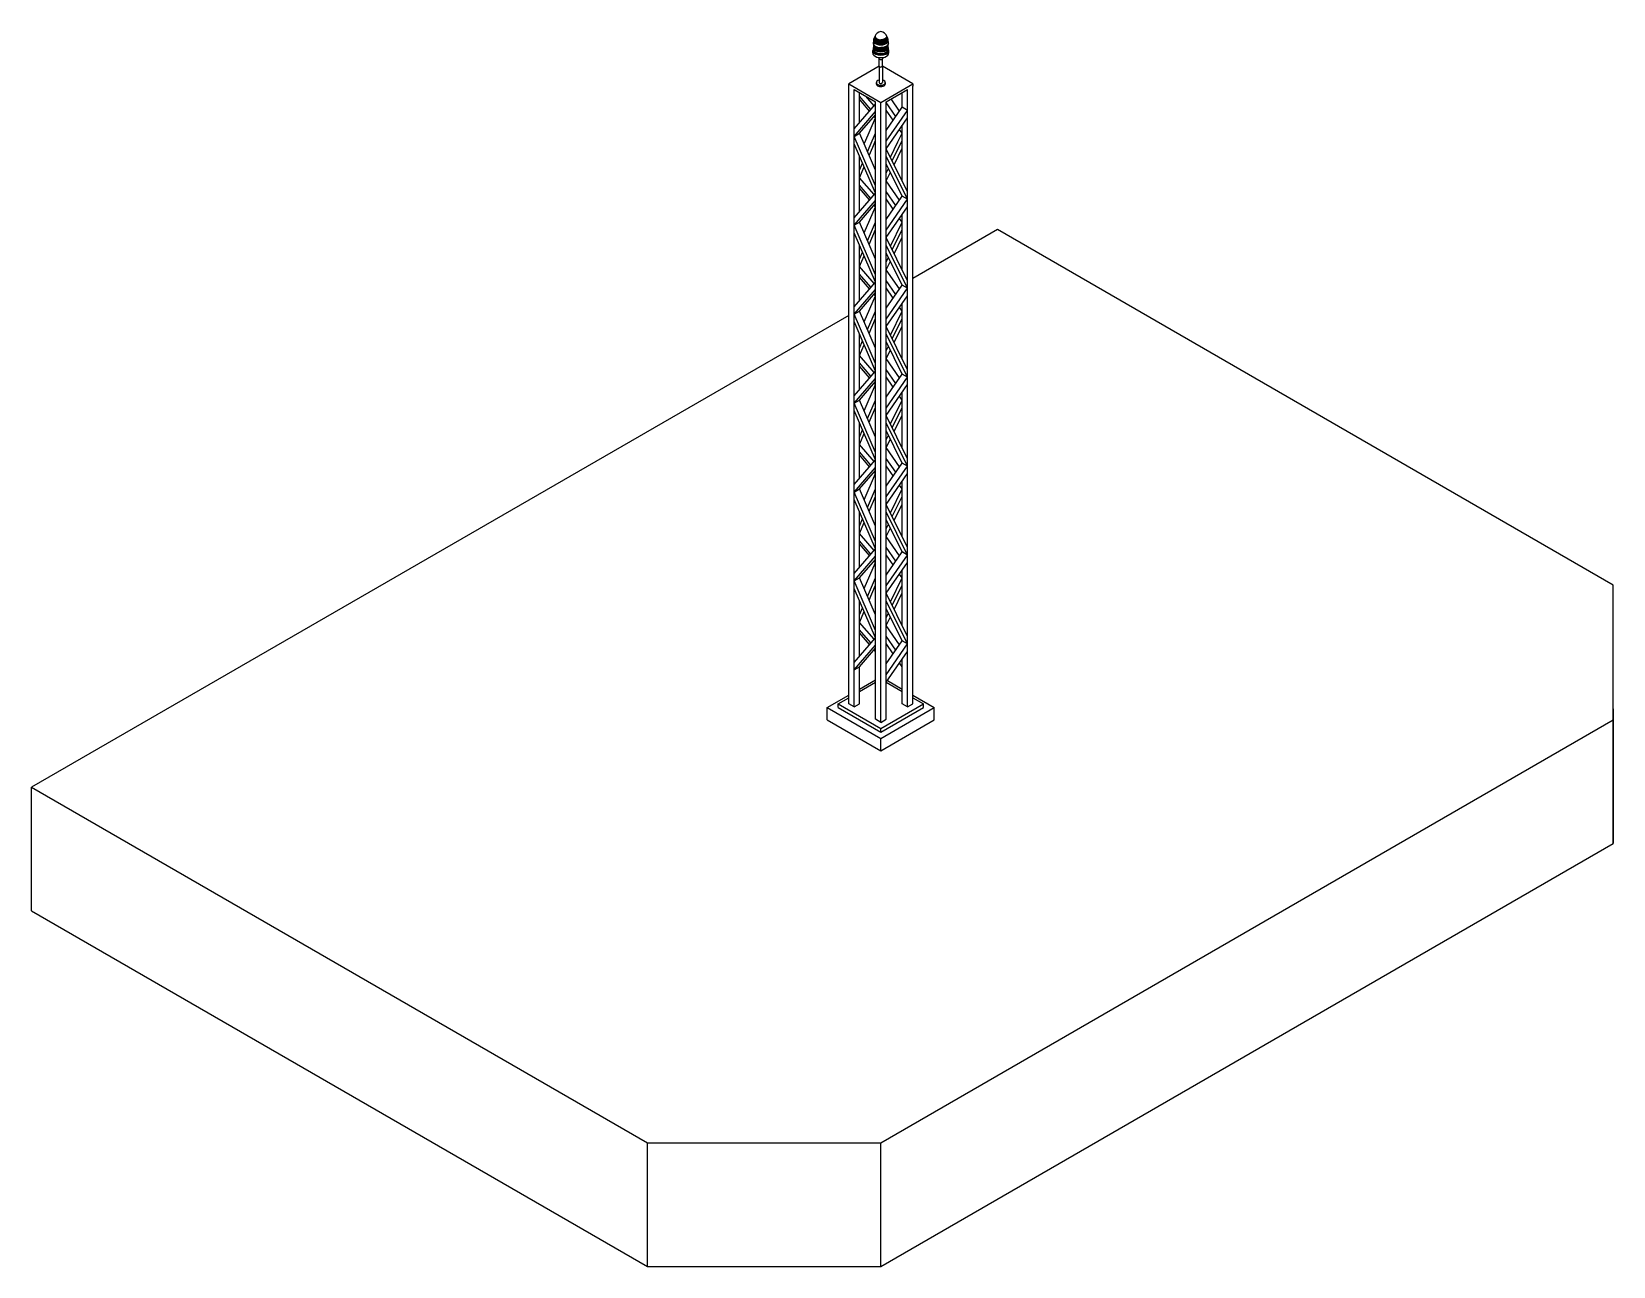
# Model space of a CAD drawing. Header units: metres. Extents: x 283.5 to 297.9, y 313.8 to 330.6.
# Drawn here: x 283.45 to 296.26, y 313.81 to 323.81 of the extents above; entities that cross this region are included whole.
import ezdxf

# ---------------------------------------------------------------- set-up
doc = ezdxf.new("R2010")
doc.units = ezdxf.units.M

msp = doc.modelspace()

# ---------------------------------------------------------------- linework, layer by layer
at = {"linetype": 'Continuous'}
for p, q in [((290.264, 323.637), (290.264, 323.657)), ((290.269, 323.713), (290.269, 323.723)), ((290.269, 323.667), (290.269, 323.682)), ((290.39, 323.713), (290.39, 323.723)), ((290.39, 323.667), (290.39, 323.682)), ((290.395, 323.637), (290.395, 323.657)), ((290.317, 323.53), (290.07, 323.387)), ((290.311, 323.597), (290.311, 323.601)), ((290.317, 323.53), (290.317, 323.587)), ((290.317, 323.53), (290.317, 323.397)), ((290.342, 323.53), (290.342, 323.587)), ((290.589, 323.387), (290.342, 323.53)), ((290.342, 323.53), (290.342, 323.397)), ((290.348, 323.597), (290.348, 323.601)), ((290.07, 323.367), (290.07, 323.387)), ((290.07, 323.387), (290.329, 323.237)), ((290.293, 323.387), (290.293, 323.397)), ((290.329, 323.237), (290.589, 323.387)), ((290.366, 323.387), (290.366, 323.397)), ((290.589, 323.387), (290.589, 323.367)), ((290.07, 322.987), (290.07, 323.367)), ((290.113, 323.342), (290.286, 323.242)), ((290.113, 322.962), (290.113, 323.342)), ((290.156, 323.072), (290.156, 323.317)), ((290.156, 323.072), (290.156, 323.317)), ((290.249, 323.18), (290.156, 323.287)), ((290.238, 323.167), (290.156, 323.262)), ((290.275, 323.21), (290.208, 323.287)), ((290.373, 323.242), (290.546, 323.342)), ((290.481, 323.166), (290.412, 323.265)), ((290.503, 323.197), (290.503, 323.317)), ((290.546, 322.962), (290.546, 323.342)), ((290.589, 322.987), (290.589, 323.367)), ((290.113, 323.022), (290.286, 323.222)), ((290.113, 322.962), (290.286, 323.162)), ((290.156, 322.987), (290.286, 323.137)), ((290.286, 323.112), (290.275, 323.125)), ((290.286, 318.492), (290.286, 323.242)), ((290.286, 322.862), (290.286, 323.242)), ((290.329, 322.837), (290.329, 323.237)), ((290.329, 318.217), (290.329, 323.217)), ((290.373, 318.492), (290.373, 323.242)), ((290.373, 322.862), (290.373, 323.242)), ((290.451, 323.122), (290.373, 323.235)), ((290.373, 323.01), (290.503, 323.197)), ((290.43, 323.092), (290.373, 323.175)), ((290.373, 322.922), (290.546, 323.172)), ((290.546, 323.172), (290.503, 323.197)), ((290.199, 322.912), (290.286, 323.112)), ((290.373, 322.862), (290.546, 323.112)), ((290.503, 322.987), (290.481, 323.018)), ((290.503, 323.047), (290.502, 323.048)), ((290.503, 322.937), (290.503, 323.05)), ((290.07, 318.367), (290.07, 322.987)), ((290.113, 322.962), (290.156, 322.987)), ((290.113, 318.342), (290.113, 322.962)), ((290.286, 322.562), (290.113, 322.962)), ((290.286, 322.502), (290.113, 322.902)), ((290.185, 322.921), (290.156, 322.987)), ((290.286, 322.687), (290.185, 322.921)), ((290.194, 322.9), (290.199, 322.912)), ((290.221, 322.837), (290.243, 322.887)), ((290.234, 322.807), (290.264, 322.875)), ((290.243, 322.887), (290.286, 322.987)), ((290.264, 322.875), (290.286, 322.927)), ((290.407, 322.793), (290.468, 322.917)), ((290.422, 322.763), (290.503, 322.927)), ((290.468, 322.917), (290.503, 322.987)), ((290.503, 322.6), (290.503, 322.937)), ((290.546, 318.342), (290.546, 322.962)), ((290.589, 318.367), (290.589, 322.987)), ((290.156, 322.352), (290.156, 322.802)), ((290.156, 322.352), (290.156, 322.802)), ((290.156, 322.687), (290.181, 322.745)), ((290.286, 318.242), (290.286, 322.862)), ((290.329, 318.467), (290.329, 322.837)), ((290.373, 318.242), (290.373, 322.862)), ((290.546, 322.512), (290.373, 322.862)), ((290.546, 322.452), (290.373, 322.802)), ((290.503, 322.477), (290.373, 322.74)), ((290.437, 322.732), (290.503, 322.865)), ((290.156, 322.627), (290.194, 322.715)), ((290.275, 322.49), (290.156, 322.627)), ((290.373, 322.725), (290.376, 322.732)), ((290.373, 322.665), (290.391, 322.702)), ((290.373, 322.602), (290.407, 322.671)), ((290.113, 322.302), (290.286, 322.502)), ((290.249, 322.46), (290.156, 322.567)), ((290.238, 322.447), (290.156, 322.542)), ((290.481, 322.446), (290.373, 322.602)), ((290.451, 322.402), (290.373, 322.515)), ((290.113, 322.242), (290.286, 322.442)), ((290.156, 322.267), (290.286, 322.417)), ((290.194, 322.18), (290.286, 322.392)), ((290.286, 322.392), (290.275, 322.405)), ((290.373, 322.29), (290.503, 322.477)), ((290.43, 322.372), (290.373, 322.455)), ((290.373, 322.202), (290.546, 322.452)), ((290.373, 322.142), (290.546, 322.392)), ((290.546, 322.452), (290.503, 322.477)), ((290.113, 322.242), (290.156, 322.267)), ((290.286, 321.842), (290.113, 322.242)), ((290.286, 321.967), (290.156, 322.267)), ((290.221, 322.117), (290.286, 322.267)), ((290.407, 322.073), (290.503, 322.267)), ((290.503, 322.267), (290.481, 322.298)), ((290.503, 322.327), (290.502, 322.328)), ((290.503, 321.88), (290.503, 322.33)), ((290.286, 321.782), (290.113, 322.182)), ((290.234, 322.087), (290.286, 322.207)), ((290.546, 321.792), (290.373, 322.142)), ((290.422, 322.043), (290.503, 322.207)), ((290.437, 322.012), (290.503, 322.145)), ((291.274, 322.207), (290.589, 321.811)), ((296.26, 319.328), (291.274, 322.207)), ((290.156, 321.632), (290.156, 322.082)), ((290.156, 321.632), (290.156, 322.082)), ((290.156, 321.967), (290.181, 322.025)), ((290.156, 321.907), (290.194, 321.995)), ((290.546, 321.732), (290.373, 322.082)), ((290.503, 321.757), (290.373, 322.02)), ((290.373, 322.005), (290.376, 322.012)), ((290.373, 321.945), (290.391, 321.982)), ((290.275, 321.77), (290.156, 321.907)), ((290.249, 321.74), (290.156, 321.847)), ((290.373, 321.882), (290.407, 321.951)), ((290.481, 321.726), (290.373, 321.882)), ((290.113, 321.582), (290.286, 321.782)), ((290.113, 321.522), (290.286, 321.722)), ((290.238, 321.727), (290.156, 321.822)), ((290.451, 321.682), (290.373, 321.795)), ((290.373, 321.57), (290.503, 321.757)), ((290.43, 321.652), (290.373, 321.735)), ((290.373, 321.482), (290.546, 321.732)), ((290.546, 321.732), (290.503, 321.757)), ((290.156, 321.547), (290.286, 321.697)), ((290.194, 321.46), (290.286, 321.672)), ((290.286, 321.672), (290.275, 321.685)), ((290.373, 321.422), (290.546, 321.672)), ((290.503, 321.607), (290.502, 321.608)), ((290.503, 321.16), (290.503, 321.61)), ((290.07, 321.511), (283.453, 317.692)), ((290.113, 321.522), (290.156, 321.547)), ((290.113, 321.522), (290.156, 321.547)), ((290.286, 321.122), (290.113, 321.522)), ((290.286, 321.062), (290.113, 321.462)), ((290.286, 321.247), (290.156, 321.547)), ((290.221, 321.397), (290.286, 321.547)), ((290.234, 321.367), (290.286, 321.487)), ((290.407, 321.353), (290.503, 321.547)), ((290.422, 321.323), (290.503, 321.487)), ((290.503, 321.547), (290.481, 321.578)), ((290.156, 320.912), (290.156, 321.362)), ((290.156, 320.912), (290.156, 321.362)), ((290.546, 321.072), (290.373, 321.422)), ((290.546, 321.012), (290.373, 321.362)), ((290.437, 321.292), (290.503, 321.425)), ((290.156, 321.247), (290.181, 321.305)), ((290.156, 321.187), (290.194, 321.275)), ((290.503, 321.037), (290.373, 321.3)), ((290.373, 321.285), (290.376, 321.292)), ((290.373, 321.225), (290.391, 321.262)), ((290.373, 321.162), (290.407, 321.231)), ((290.275, 321.05), (290.156, 321.187)), ((290.249, 321.02), (290.156, 321.127)), ((290.238, 321.007), (290.156, 321.102)), ((290.481, 321.006), (290.373, 321.162)), ((290.451, 320.962), (290.373, 321.075)), ((290.113, 320.862), (290.286, 321.062)), ((290.113, 320.802), (290.286, 321.002)), ((290.156, 320.827), (290.286, 320.977)), ((290.194, 320.74), (290.286, 320.952)), ((290.286, 320.952), (290.275, 320.965)), ((290.373, 320.85), (290.503, 321.037)), ((290.43, 320.932), (290.373, 321.015)), ((290.373, 320.762), (290.546, 321.012)), ((290.373, 320.702), (290.546, 320.952)), ((290.546, 321.012), (290.503, 321.037)), ((290.113, 320.802), (290.156, 320.827)), ((290.286, 320.527), (290.156, 320.827)), ((290.221, 320.677), (290.286, 320.827)), ((290.407, 320.633), (290.503, 320.827)), ((290.503, 320.827), (290.481, 320.858)), ((290.503, 320.887), (290.502, 320.888)), ((290.503, 320.44), (290.503, 320.89)), ((290.286, 320.402), (290.113, 320.802)), ((290.286, 320.342), (290.113, 320.742)), ((290.234, 320.647), (290.286, 320.767)), ((290.546, 320.352), (290.373, 320.702)), ((290.422, 320.603), (290.503, 320.767)), ((290.437, 320.572), (290.503, 320.705)), ((290.156, 320.192), (290.156, 320.642)), ((290.156, 320.192), (290.156, 320.642)), ((290.156, 320.527), (290.181, 320.585)), ((290.546, 320.292), (290.373, 320.642)), ((290.503, 320.317), (290.373, 320.58)), ((290.373, 320.565), (290.376, 320.572)), ((290.156, 320.467), (290.194, 320.555)), ((290.275, 320.33), (290.156, 320.467)), ((290.373, 320.505), (290.391, 320.542)), ((290.373, 320.442), (290.407, 320.511)), ((290.481, 320.286), (290.373, 320.442)), ((290.113, 320.142), (290.286, 320.342)), ((290.249, 320.3), (290.156, 320.407)), ((290.238, 320.287), (290.156, 320.382)), ((290.451, 320.242), (290.373, 320.355)), ((290.373, 320.13), (290.503, 320.317)), ((290.546, 320.292), (290.503, 320.317)), ((290.113, 320.082), (290.286, 320.282)), ((290.156, 320.107), (290.286, 320.257)), ((290.194, 320.02), (290.286, 320.232)), ((290.286, 320.232), (290.275, 320.245)), ((290.43, 320.212), (290.373, 320.295)), ((290.373, 320.042), (290.546, 320.292)), ((290.373, 319.982), (290.546, 320.232)), ((290.113, 320.082), (290.156, 320.107)), ((290.286, 319.682), (290.113, 320.082)), ((290.286, 319.807), (290.156, 320.107)), ((290.221, 319.957), (290.286, 320.107)), ((290.407, 319.913), (290.503, 320.107)), ((290.503, 320.107), (290.481, 320.138)), ((290.503, 320.167), (290.502, 320.168)), ((290.503, 319.72), (290.503, 320.17)), ((290.286, 319.622), (290.113, 320.022)), ((290.156, 319.472), (290.156, 319.922)), ((290.156, 319.472), (290.156, 319.922)), ((290.234, 319.927), (290.286, 320.047)), ((290.546, 319.632), (290.373, 319.982)), ((290.546, 319.572), (290.373, 319.922)), ((290.422, 319.883), (290.503, 320.047)), ((290.437, 319.852), (290.503, 319.985)), ((290.156, 319.807), (290.181, 319.865)), ((290.156, 319.747), (290.194, 319.835)), ((290.503, 319.597), (290.373, 319.86)), ((290.373, 319.845), (290.376, 319.852)), ((290.373, 319.785), (290.391, 319.822)), ((290.275, 319.61), (290.156, 319.747)), ((290.249, 319.58), (290.156, 319.687)), ((290.373, 319.722), (290.407, 319.791)), ((290.481, 319.566), (290.373, 319.722)), ((290.113, 319.422), (290.286, 319.622)), ((290.113, 319.362), (290.286, 319.562)), ((290.238, 319.567), (290.156, 319.662)), ((290.156, 319.387), (290.286, 319.537)), ((290.451, 319.522), (290.373, 319.635)), ((290.373, 319.41), (290.503, 319.597)), ((290.43, 319.492), (290.373, 319.575)), ((290.373, 319.322), (290.546, 319.572)), ((290.546, 319.572), (290.503, 319.597)), ((290.194, 319.3), (290.286, 319.512)), ((290.286, 319.512), (290.275, 319.525)), ((290.373, 319.262), (290.546, 319.512)), ((290.503, 319.387), (290.481, 319.418)), ((290.503, 319.447), (290.502, 319.448)), ((290.503, 319), (290.503, 319.45)), ((290.113, 319.362), (290.156, 319.387)), ((290.286, 318.962), (290.113, 319.362)), ((290.286, 318.902), (290.113, 319.302)), ((290.286, 319.087), (290.156, 319.387)), ((290.221, 319.237), (290.286, 319.387)), ((290.234, 319.207), (290.286, 319.327)), ((290.407, 319.193), (290.503, 319.387)), ((290.422, 319.163), (290.503, 319.327)), ((296.26, 318.328), (296.26, 319.328)), ((296.26, 318.237), (296.26, 319.328)), ((290.156, 318.752), (290.156, 319.202)), ((290.546, 318.912), (290.373, 319.262)), ((290.373, 318.602), (290.373, 319.202)), ((290.546, 318.852), (290.373, 319.202)), ((290.437, 319.132), (290.503, 319.265)), ((290.156, 319.087), (290.181, 319.145)), ((290.156, 319.027), (290.194, 319.115)), ((290.275, 318.89), (290.156, 319.027)), ((290.503, 318.877), (290.373, 319.14)), ((290.373, 319.125), (290.376, 319.132)), ((290.373, 319.065), (290.391, 319.102)), ((290.373, 319.002), (290.407, 319.071)), ((290.113, 318.702), (290.286, 318.902)), ((290.249, 318.86), (290.156, 318.967)), ((290.238, 318.847), (290.156, 318.942)), ((290.481, 318.846), (290.373, 319.002)), ((290.451, 318.802), (290.373, 318.915)), ((290.546, 318.642), (290.546, 318.942)), ((290.113, 318.642), (290.286, 318.842)), ((290.156, 318.667), (290.286, 318.817)), ((290.286, 318.792), (290.275, 318.805)), ((290.373, 318.69), (290.503, 318.877)), ((290.43, 318.772), (290.373, 318.855)), ((290.373, 318.602), (290.546, 318.852)), ((290.373, 318.542), (290.546, 318.792)), ((290.546, 318.852), (290.503, 318.877)), ((290.113, 318.642), (290.156, 318.667)), ((290.156, 318.367), (290.156, 318.667)), ((290.503, 318.667), (290.481, 318.698)), ((290.503, 318.727), (290.502, 318.728)), ((290.503, 318.367), (290.503, 318.73)), ((290.503, 318.367), (290.503, 318.667)), ((290.546, 318.342), (290.546, 318.642)), ((290.156, 318.487), (290.286, 318.562)), ((290.156, 318.467), (290.286, 318.542)), ((290.373, 318.542), (290.503, 318.467)), ((290.373, 318.242), (290.373, 318.542)), ((290.383, 318.556), (290.503, 318.487)), ((289.896, 318.337), (290.07, 318.437)), ((289.983, 318.367), (290.07, 318.417)), ((290.589, 318.437), (290.762, 318.337)), ((290.589, 318.417), (290.676, 318.367)), ((289.896, 318.237), (289.896, 318.337)), ((289.896, 318.337), (290.329, 318.087)), ((289.983, 318.337), (289.983, 318.367)), ((289.983, 318.367), (290.329, 318.167)), ((289.983, 318.337), (290.329, 318.137)), ((290.113, 318.342), (290.07, 318.367)), ((290.113, 318.342), (290.156, 318.367)), ((290.329, 318.167), (290.676, 318.367)), ((290.329, 318.087), (290.762, 318.337)), ((290.329, 318.137), (290.676, 318.337)), ((290.546, 318.342), (290.503, 318.367)), ((290.546, 318.342), (290.589, 318.367)), ((290.676, 318.337), (290.676, 318.367)), ((290.762, 318.237), (290.762, 318.337)), ((296.26, 318.328), (296.26, 317.237)), ((289.896, 318.237), (290.329, 317.987)), ((290.329, 318.217), (290.286, 318.242)), ((290.329, 318.217), (290.373, 318.242)), ((290.329, 314.813), (296.26, 318.237)), ((290.329, 317.987), (290.762, 318.237)), ((290.329, 318.137), (290.329, 318.167)), ((296.26, 317.237), (296.26, 318.237)), ((290.329, 317.987), (290.329, 318.087)), ((283.453, 316.692), (283.453, 317.692)), ((283.453, 317.692), (288.439, 314.813)), ((290.329, 313.813), (296.26, 317.237)), ((283.453, 316.692), (288.439, 313.813)), ((288.439, 313.813), (288.439, 314.813)), ((288.439, 314.813), (290.329, 314.813)), ((290.329, 313.813), (290.329, 314.813)), ((288.439, 313.813), (290.329, 313.813))]:
    msp.add_line(p, q, dxfattribs=at)
for centre, radius, start, end in [((290.335, 323.753), 0.0571, 95.6287, 161.3227), ((290.324, 323.753), 0.0571, 18.6773, 84.3713), ((290.274, 323.713), 0.005, 180, 197.8906), ((290.385, 323.713), 0.005, 342.1089, 0.0042)]:
    msp.add_arc(centre, radius, start, end, dxfattribs=at)
for centre, major_axis, start_param, end_param in [((290.33, 323.752), (-0.0563, 0), 5.921818, 9.786145), ((290.33, 323.757), (-0.0539, 0), 5.95774, 9.80481), ((290.329, 323.762), (-0.0514, 0), 5.902784, 9.80518), ((290.329, 323.767), (-0.049, 0), 6.143195, 9.564769), ((290.329, 323.657), (-0.0655, 0), 5.89404, 9.813923), ((290.329, 323.657), (-0.0631, 0), 6.003389, 9.704575), ((290.329, 323.637), (-0.0655, 0), 0, 3.141593), ((290.33, 323.747), (-0.0588, 0), 5.924966, 9.782997), ((290.329, 323.742), (-0.06, 0), 6.040461, 9.609507), ((290.329, 323.737), (-0.0606, 0), 6.140927, 9.567036), ((290.329, 323.707), (-0.0606, 0), 6.2117, 9.496264), ((290.329, 323.702), (-0.0606, 0), 6.2117, 9.496264), ((290.329, 323.697), (-0.0606, 0), 6.2117, 9.496264), ((290.329, 323.692), (-0.0606, 0), 6.2117, 9.496264), ((290.329, 323.687), (-0.0606, 0), 6.2117, 9.496264), ((290.329, 323.682), (-0.0606, 0), 6.2117, 9.496264), ((290.329, 323.662), (-0.0606, 0), 6.2117, 9.496264), ((290.329, 323.667), (-0.0606, 0), 6.272642, 9.435321), ((290.329, 323.723), (-0.0606, 0), 6.081838, 6.283185), ((290.329, 323.709), (-0.0606, 0), 6.233451, 6.283185), ((290.329, 323.712), (-0.0606, 0), 6.354671, 9.353292), ((290.329, 323.712), (-0.0606, 0), 9.424778, 9.424862), ((290.329, 323.53), (-0.0122, 0), 0, 3.141593), ((290.329, 323.397), (-0.0367, 0), 5.052226, 10.655737), ((290.329, 323.387), (-0.0367, 0), 0, 3.141593), ((290.329, 323.397), (-0.0122, 0), 0, 3.141593)]:
    msp.add_ellipse(centre, major_axis=major_axis, ratio=0.57735, start_param=start_param, end_param=end_param, dxfattribs=at)
at = {"linetype": 'Continuous', "extrusion": (0, 0, -1)}
for centre, start_param in [((290.329, 323.723), 6.081838), ((290.329, 323.709), 6.233451)]:
    msp.add_ellipse(centre, major_axis=(0.0606, 0), ratio=0.57735, start_param=start_param, end_param=6.283185, dxfattribs=at)
at = {"linetype": 'Continuous'}
for points, knots in [([(290.286, 323.783), (290.284, 323.775), (290.284, 323.77), (290.284, 323.767), (290.285, 323.765), (290.286, 323.763), (290.287, 323.761), (290.288, 323.759), (290.289, 323.758), (290.292, 323.755), (290.293, 323.754), (290.296, 323.752), (290.298, 323.751), (290.302, 323.749), (290.306, 323.748), (290.312, 323.746), (290.316, 323.745), (290.323, 323.744), (290.326, 323.744), (290.329, 323.744)], [6.143195, 6.143195, 6.143195, 6.143195, 6.310456, 6.310456, 6.477717, 6.477717, 6.644978, 6.644978, 6.812239, 6.812239, 6.979501, 6.979501, 7.146762, 7.146762, 7.390724, 7.390724, 7.634687, 7.634687, 7.853982, 7.853982, 7.853982, 7.853982]), ([(290.372, 323.783), (290.375, 323.775), (290.375, 323.77), (290.374, 323.767), (290.374, 323.765), (290.373, 323.763), (290.372, 323.761), (290.37, 323.759), (290.369, 323.758), (290.367, 323.755), (290.366, 323.754), (290.363, 323.752), (290.361, 323.751), (290.356, 323.749), (290.353, 323.748), (290.347, 323.746), (290.343, 323.745), (290.336, 323.744), (290.333, 323.744), (290.329, 323.744)], [6.143195, 6.143195, 6.143195, 6.143195, 6.310456, 6.310456, 6.477717, 6.477717, 6.644978, 6.644978, 6.812239, 6.812239, 6.979501, 6.979501, 7.146762, 7.146762, 7.390724, 7.390724, 7.634687, 7.634687, 7.853982, 7.853982, 7.853982, 7.853982]), ([(290.269, 323.711), (290.27, 323.708), (290.272, 323.704), (290.273, 323.703), (290.274, 323.701), (290.277, 323.698), (290.279, 323.696), (290.283, 323.693), (290.286, 323.691), (290.291, 323.688), (290.294, 323.687), (290.301, 323.684), (290.304, 323.683), (290.311, 323.681), (290.315, 323.681), (290.322, 323.68), (290.326, 323.68), (290.329, 323.68)], [6.297265, 6.297265, 6.297265, 6.297265, 6.481922, 6.481922, 6.680658, 6.680658, 6.879394, 6.879394, 7.07813, 7.07813, 7.276867, 7.276867, 7.475603, 7.475603, 7.674339, 7.674339, 7.853982, 7.853982, 7.853982, 7.853982]), ([(290.271, 323.653), (290.271, 323.652), (290.271, 323.651), (290.272, 323.648), (290.273, 323.647), (290.276, 323.643), (290.277, 323.642), (290.281, 323.639), (290.283, 323.637), (290.288, 323.634), (290.29, 323.633), (290.296, 323.631), (290.299, 323.629), (290.306, 323.627), (290.311, 323.626), (290.321, 323.625), (290.326, 323.625), (290.336, 323.625), (290.341, 323.625), (290.351, 323.627), (290.356, 323.628), (290.365, 323.631), (290.368, 323.633), (290.375, 323.637), (290.377, 323.638), (290.382, 323.642), (290.383, 323.644), (290.386, 323.648), (290.387, 323.65), (290.388, 323.653), (290.388, 323.653), (290.388, 323.653)], [6.439049, 6.439049, 6.439049, 6.439049, 6.520786, 6.520786, 6.693251, 6.693251, 6.865717, 6.865717, 7.038183, 7.038183, 7.210649, 7.210649, 7.383114, 7.383114, 7.634605, 7.634605, 7.886096, 7.886096, 8.137587, 8.137587, 8.389078, 8.389078, 8.640569, 8.640569, 8.848711, 8.848711, 9.056853, 9.056853, 9.264995, 9.264995, 9.268867, 9.268867, 9.268867, 9.268867]), ([(290.275, 323.696), (290.276, 323.694), (290.278, 323.693), (290.282, 323.689), (290.284, 323.687), (290.289, 323.684), (290.292, 323.682), (290.299, 323.68), (290.302, 323.679), (290.31, 323.677), (290.314, 323.676), (290.322, 323.675), (290.326, 323.675), (290.334, 323.675), (290.338, 323.675), (290.346, 323.676), (290.35, 323.677), (290.357, 323.679), (290.36, 323.68), (290.367, 323.683), (290.37, 323.684), (290.375, 323.688), (290.377, 323.689), (290.381, 323.693), (290.383, 323.695), (290.384, 323.696)], [6.637761, 6.637761, 6.637761, 6.637761, 6.830154, 6.830154, 7.036305, 7.036305, 7.242457, 7.242457, 7.448608, 7.448608, 7.654759, 7.654759, 7.860911, 7.860911, 8.067062, 8.067062, 8.273214, 8.273214, 8.479365, 8.479365, 8.685516, 8.685516, 8.891668, 8.891668, 9.070193, 9.070193, 9.070193, 9.070193]), ([(290.275, 323.691), (290.276, 323.689), (290.278, 323.688), (290.282, 323.684), (290.284, 323.682), (290.289, 323.679), (290.292, 323.677), (290.299, 323.675), (290.302, 323.674), (290.31, 323.672), (290.314, 323.671), (290.322, 323.67), (290.326, 323.67), (290.334, 323.67), (290.338, 323.67), (290.346, 323.671), (290.35, 323.672), (290.357, 323.674), (290.36, 323.675), (290.367, 323.678), (290.37, 323.679), (290.375, 323.683), (290.377, 323.684), (290.381, 323.688), (290.383, 323.69), (290.384, 323.691)], [6.637761, 6.637761, 6.637761, 6.637761, 6.830154, 6.830154, 7.036305, 7.036305, 7.242457, 7.242457, 7.448608, 7.448608, 7.654759, 7.654759, 7.860911, 7.860911, 8.067062, 8.067062, 8.273214, 8.273214, 8.479365, 8.479365, 8.685516, 8.685516, 8.891668, 8.891668, 9.070193, 9.070193, 9.070193, 9.070193]), ([(290.275, 323.686), (290.276, 323.684), (290.278, 323.683), (290.282, 323.679), (290.284, 323.677), (290.289, 323.674), (290.292, 323.672), (290.299, 323.67), (290.302, 323.669), (290.31, 323.667), (290.314, 323.666), (290.322, 323.665), (290.326, 323.665), (290.334, 323.665), (290.338, 323.665), (290.346, 323.666), (290.35, 323.667), (290.357, 323.669), (290.36, 323.67), (290.367, 323.673), (290.37, 323.674), (290.375, 323.678), (290.377, 323.679), (290.381, 323.683), (290.383, 323.685), (290.384, 323.686)], [6.637761, 6.637761, 6.637761, 6.637761, 6.830154, 6.830154, 7.036305, 7.036305, 7.242457, 7.242457, 7.448608, 7.448608, 7.654759, 7.654759, 7.860911, 7.860911, 8.067062, 8.067062, 8.273214, 8.273214, 8.479365, 8.479365, 8.685516, 8.685516, 8.891668, 8.891668, 9.070193, 9.070193, 9.070193, 9.070193]), ([(290.275, 323.681), (290.276, 323.679), (290.278, 323.678), (290.282, 323.674), (290.284, 323.672), (290.289, 323.669), (290.292, 323.667), (290.299, 323.665), (290.302, 323.664), (290.31, 323.662), (290.314, 323.661), (290.322, 323.66), (290.326, 323.66), (290.334, 323.66), (290.338, 323.66), (290.346, 323.661), (290.35, 323.662), (290.357, 323.664), (290.36, 323.665), (290.367, 323.668), (290.37, 323.669), (290.375, 323.673), (290.377, 323.674), (290.381, 323.678), (290.383, 323.68), (290.384, 323.681)], [6.637761, 6.637761, 6.637761, 6.637761, 6.830154, 6.830154, 7.036305, 7.036305, 7.242457, 7.242457, 7.448608, 7.448608, 7.654759, 7.654759, 7.860911, 7.860911, 8.067062, 8.067062, 8.273214, 8.273214, 8.479365, 8.479365, 8.685516, 8.685516, 8.891668, 8.891668, 9.070193, 9.070193, 9.070193, 9.070193]), ([(290.275, 323.676), (290.276, 323.674), (290.278, 323.673), (290.282, 323.669), (290.284, 323.667), (290.289, 323.664), (290.292, 323.662), (290.299, 323.66), (290.302, 323.659), (290.31, 323.657), (290.314, 323.656), (290.322, 323.655), (290.326, 323.655), (290.334, 323.655), (290.338, 323.655), (290.346, 323.656), (290.35, 323.657), (290.357, 323.659), (290.36, 323.66), (290.367, 323.663), (290.37, 323.664), (290.375, 323.668), (290.377, 323.669), (290.381, 323.673), (290.383, 323.675), (290.384, 323.676)], [6.637761, 6.637761, 6.637761, 6.637761, 6.830154, 6.830154, 7.036305, 7.036305, 7.242457, 7.242457, 7.448608, 7.448608, 7.654759, 7.654759, 7.860911, 7.860911, 8.067062, 8.067062, 8.273214, 8.273214, 8.479365, 8.479365, 8.685516, 8.685516, 8.891668, 8.891668, 9.070193, 9.070193, 9.070193, 9.070193]), ([(290.275, 323.671), (290.276, 323.669), (290.278, 323.668), (290.282, 323.664), (290.284, 323.662), (290.289, 323.659), (290.292, 323.657), (290.299, 323.655), (290.302, 323.654), (290.31, 323.652), (290.314, 323.651), (290.322, 323.65), (290.326, 323.65), (290.334, 323.65), (290.338, 323.65), (290.346, 323.651), (290.35, 323.652), (290.357, 323.654), (290.36, 323.655), (290.367, 323.658), (290.37, 323.659), (290.375, 323.663), (290.377, 323.664), (290.381, 323.668), (290.383, 323.67), (290.384, 323.671)], [6.637761, 6.637761, 6.637761, 6.637761, 6.830154, 6.830154, 7.036305, 7.036305, 7.242457, 7.242457, 7.448608, 7.448608, 7.654759, 7.654759, 7.860911, 7.860911, 8.067062, 8.067062, 8.273214, 8.273214, 8.479365, 8.479365, 8.685516, 8.685516, 8.891668, 8.891668, 9.070193, 9.070193, 9.070193, 9.070193]), ([(290.278, 323.739), (290.279, 323.737), (290.28, 323.736), (290.282, 323.734), (290.283, 323.733), (290.286, 323.73), (290.288, 323.729), (290.292, 323.726), (290.294, 323.725), (290.3, 323.723), (290.304, 323.721), (290.312, 323.719), (290.317, 323.719), (290.325, 323.718), (290.33, 323.718), (290.339, 323.718), (290.343, 323.719), (290.352, 323.721), (290.356, 323.722), (290.363, 323.724), (290.367, 323.726), (290.372, 323.729), (290.374, 323.731), (290.378, 323.734), (290.379, 323.736), (290.381, 323.738), (290.381, 323.738), (290.381, 323.739)], [6.609765, 6.609765, 6.609765, 6.609765, 6.731517, 6.731517, 6.892827, 6.892827, 7.054138, 7.054138, 7.215448, 7.215448, 7.457264, 7.457264, 7.69908, 7.69908, 7.940896, 7.940896, 8.182712, 8.182712, 8.424528, 8.424528, 8.666344, 8.666344, 8.868433, 8.868433, 9.070523, 9.070523, 9.098223, 9.098223, 9.098223, 9.098223]), ([(290.278, 323.739), (290.279, 323.737), (290.28, 323.736), (290.282, 323.734), (290.283, 323.733), (290.286, 323.73), (290.288, 323.729), (290.292, 323.726), (290.294, 323.725), (290.3, 323.723), (290.304, 323.721), (290.312, 323.719), (290.317, 323.719), (290.325, 323.718), (290.33, 323.718), (290.339, 323.718), (290.343, 323.719), (290.352, 323.721), (290.356, 323.722), (290.363, 323.724), (290.367, 323.726), (290.372, 323.729), (290.374, 323.731), (290.378, 323.734), (290.379, 323.736), (290.381, 323.738), (290.381, 323.738), (290.381, 323.739)], [6.609765, 6.609765, 6.609765, 6.609765, 6.731517, 6.731517, 6.892827, 6.892827, 7.054138, 7.054138, 7.215448, 7.215448, 7.457264, 7.457264, 7.69908, 7.69908, 7.940896, 7.940896, 8.182712, 8.182712, 8.424528, 8.424528, 8.666344, 8.666344, 8.868433, 8.868433, 9.070523, 9.070523, 9.098223, 9.098223, 9.098223, 9.098223]), ([(290.28, 323.744), (290.281, 323.743), (290.282, 323.742), (290.284, 323.74), (290.285, 323.738), (290.288, 323.736), (290.29, 323.735), (290.294, 323.732), (290.296, 323.731), (290.301, 323.729), (290.305, 323.728), (290.313, 323.726), (290.317, 323.725), (290.326, 323.724), (290.33, 323.724), (290.339, 323.725), (290.343, 323.725), (290.351, 323.727), (290.355, 323.728), (290.362, 323.731), (290.366, 323.732), (290.371, 323.736), (290.373, 323.737), (290.376, 323.74), (290.377, 323.742), (290.378, 323.744), (290.379, 323.744), (290.379, 323.744)], [6.607136, 6.607136, 6.607136, 6.607136, 6.73131, 6.73131, 6.893209, 6.893209, 7.055107, 7.055107, 7.217005, 7.217005, 7.460827, 7.460827, 7.704648, 7.704648, 7.948469, 7.948469, 8.192291, 8.192291, 8.436112, 8.436112, 8.679933, 8.679933, 8.881511, 8.881511, 9.083088, 9.083088, 9.100844, 9.100844, 9.100844, 9.100844]), ([(290.283, 323.75), (290.283, 323.749), (290.283, 323.749), (290.284, 323.748), (290.285, 323.747), (290.287, 323.744), (290.289, 323.743), (290.292, 323.741), (290.294, 323.739), (290.298, 323.737), (290.3, 323.736), (290.306, 323.734), (290.309, 323.733), (290.317, 323.732), (290.322, 323.731), (290.33, 323.731), (290.334, 323.731), (290.343, 323.732), (290.347, 323.732), (290.354, 323.734), (290.358, 323.736), (290.364, 323.739), (290.367, 323.74), (290.371, 323.744), (290.373, 323.745), (290.375, 323.748), (290.376, 323.75), (290.377, 323.751), (290.377, 323.751), (290.377, 323.752)], [6.604327, 6.604327, 6.604327, 6.604327, 6.618511, 6.618511, 6.783703, 6.783703, 6.948896, 6.948896, 7.114089, 7.114089, 7.279281, 7.279281, 7.529535, 7.529535, 7.779788, 7.779788, 8.030042, 8.030042, 8.280296, 8.280296, 8.530549, 8.530549, 8.780803, 8.780803, 8.972843, 8.972843, 9.164883, 9.164883, 9.19266, 9.19266, 9.19266, 9.19266]), ([(290.283, 323.726), (290.283, 323.726), (290.283, 323.726), (290.285, 323.724), (290.287, 323.723), (290.291, 323.721), (290.294, 323.719), (290.299, 323.717), (290.302, 323.716), (290.309, 323.714), (290.313, 323.713), (290.323, 323.712), (290.328, 323.712), (290.337, 323.712), (290.342, 323.713), (290.351, 323.715), (290.355, 323.716), (290.363, 323.719), (290.367, 323.72), (290.371, 323.723), (290.371, 323.723), (290.372, 323.723)], [6.876681, 6.876681, 6.876681, 6.876681, 6.893423, 6.893423, 7.064015, 7.064015, 7.234608, 7.234608, 7.4052, 7.4052, 7.657314, 7.657314, 7.909428, 7.909428, 8.161541, 8.161541, 8.413655, 8.413655, 8.665769, 8.665769, 8.700772, 8.700772, 8.700772, 8.700772]), ([(290.285, 323.755), (290.285, 323.755), (290.286, 323.754), (290.287, 323.752), (290.289, 323.751), (290.291, 323.748), (290.293, 323.747), (290.296, 323.745), (290.298, 323.744), (290.303, 323.742), (290.307, 323.741), (290.314, 323.739), (290.318, 323.738), (290.326, 323.737), (290.33, 323.737), (290.338, 323.738), (290.341, 323.738), (290.349, 323.74), (290.352, 323.741), (290.359, 323.743), (290.362, 323.745), (290.367, 323.748), (290.368, 323.749), (290.371, 323.752), (290.373, 323.753), (290.374, 323.755), (290.374, 323.755), (290.374, 323.755)], [6.600947, 6.600947, 6.600947, 6.600947, 6.714126, 6.714126, 6.876394, 6.876394, 7.038663, 7.038663, 7.200931, 7.200931, 7.447492, 7.447492, 7.694053, 7.694053, 7.940613, 7.940613, 8.187174, 8.187174, 8.433735, 8.433735, 8.680295, 8.680295, 8.883589, 8.883589, 9.086883, 9.086883, 9.107029, 9.107029, 9.107029, 9.107029]), ([(290.294, 323.714), (290.297, 323.713), (290.3, 323.712), (290.307, 323.709), (290.311, 323.708), (290.32, 323.707), (290.325, 323.707), (290.335, 323.707), (290.34, 323.707), (290.349, 323.709), (290.353, 323.71), (290.36, 323.712), (290.362, 323.713), (290.364, 323.714)], [7.197597, 7.197597, 7.197597, 7.197597, 7.368017, 7.368017, 7.617826, 7.617826, 7.867635, 7.867635, 8.117443, 8.117443, 8.367252, 8.367252, 8.509859, 8.509859, 8.509859, 8.509859]), ([(290.39, 323.711), (290.389, 323.708), (290.387, 323.704), (290.386, 323.703), (290.384, 323.701), (290.381, 323.698), (290.38, 323.696), (290.375, 323.693), (290.373, 323.691), (290.368, 323.688), (290.365, 323.687), (290.358, 323.684), (290.355, 323.683), (290.347, 323.681), (290.344, 323.681), (290.336, 323.68), (290.333, 323.68), (290.329, 323.68)], [6.297268, 6.297268, 6.297268, 6.297268, 6.481922, 6.481922, 6.680658, 6.680658, 6.879394, 6.879394, 7.07813, 7.07813, 7.276867, 7.276867, 7.475603, 7.475603, 7.674339, 7.674339, 7.853982, 7.853982, 7.853982, 7.853982]), ([(290.311, 323.597), (290.311, 323.596), (290.311, 323.596), (290.312, 323.594), (290.312, 323.593), (290.312, 323.592), (290.313, 323.591), (290.314, 323.59), (290.314, 323.59), (290.316, 323.588), (290.317, 323.588), (290.319, 323.586), (290.32, 323.586), (290.323, 323.585), (290.325, 323.585), (290.329, 323.584), (290.332, 323.584), (290.336, 323.585), (290.337, 323.585), (290.34, 323.587), (290.342, 323.587), (290.344, 323.589), (290.344, 323.59), (290.346, 323.591), (290.346, 323.592), (290.347, 323.594), (290.347, 323.595), (290.348, 323.596), (290.348, 323.597), (290.348, 323.597)], [0, 0, 0, 0, 0.132771, 0.132771, 0.265542, 0.265542, 0.398313, 0.398313, 0.531084, 0.531084, 0.805969, 0.805969, 1.080853, 1.080853, 1.355738, 1.355738, 1.886591, 1.886591, 2.199699, 2.199699, 2.512808, 2.512808, 2.709149, 2.709149, 2.905489, 2.905489, 3.061502, 3.061502, 3.141589, 3.141589, 3.141589, 3.141589])]:
    msp.add_open_spline(points, degree=3, knots=knots, dxfattribs=at)

doc.saveas('drawing.dxf')
